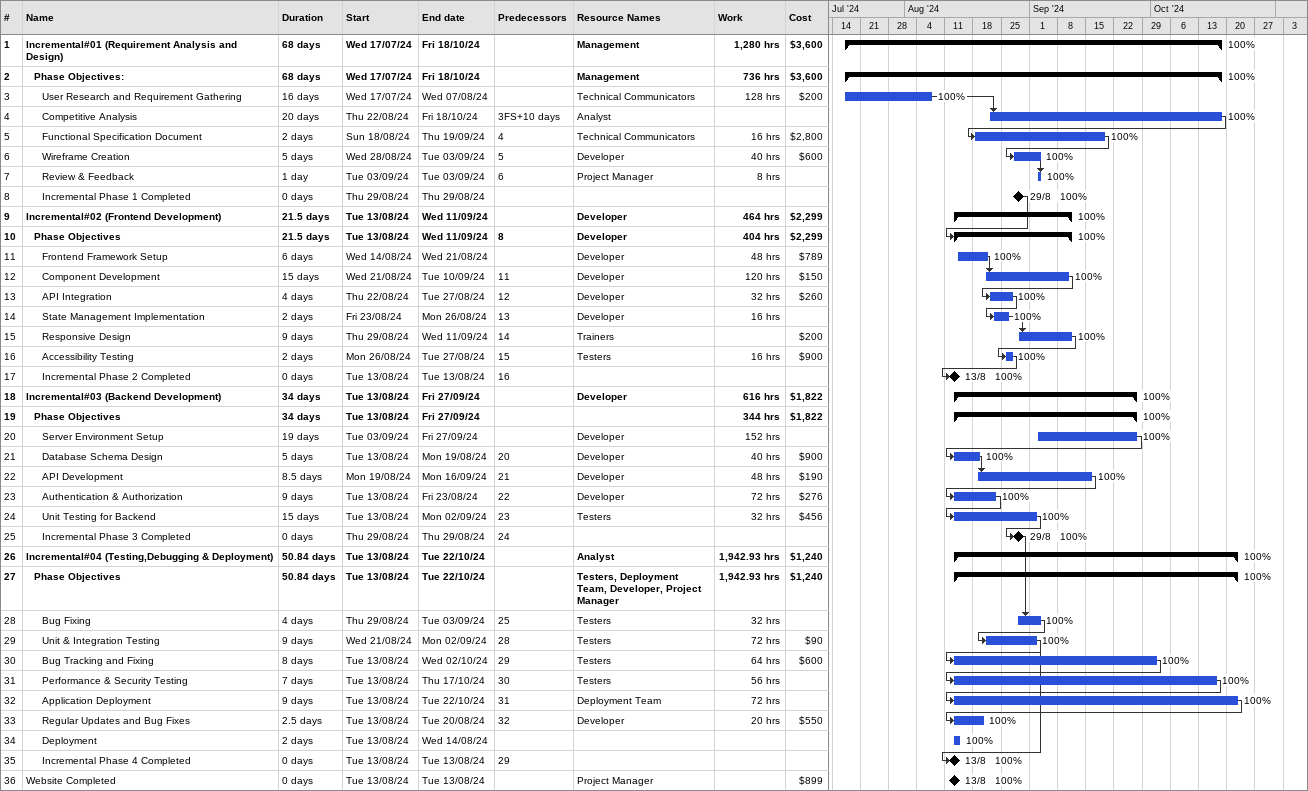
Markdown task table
| ID | Level | Task | Duration | Start | Finish | Predecessors | Resources | % complete | Work (h) | Cost ($) |
|---|---|---|---|---|---|---|---|---|---|---|
| 1 | 1 | **Incremental#01 (Requirement Analysis and Design)** | 68d | 2024-07-17 | 2024-10-18 |  | Management | 100 | 1280 | 3600 |
| 2 | 2 | **Phase Objectives:** | 68d | 2024-07-17 | 2024-10-18 |  | Management | 100 | 736 | 3600 |
| 3 | 3 | User Research and Requirement Gathering | 16d | 2024-07-17 | 2024-08-07 |  | Technical Communicators | 100 | 128 | 200 |
| 4 | 3 | Competitive Analysis | 20d | 2024-08-22 | 2024-10-18 | 3FS+10d | Analyst | 100 |  |  |
| 5 | 3 | Functional Specification Document | 2d | 2024-08-18 | 2024-09-19 | 4 | Technical Communicators | 100 | 16 | 2800 |
| 6 | 3 | Wireframe Creation | 5d | 2024-08-28 | 2024-09-03 | 5 | Developer | 100 | 40 | 600 |
| 7 | 3 | Review & Feedback | 1d | 2024-09-03 | 2024-09-03 | 6 | Project Manager | 100 | 8 |  |
| 8 | 3 | Incremental Phase 1 Completed | 0d | 2024-08-29 | 2024-08-29 |  |  | 100 |  |  |
| 9 | 1 | **Incremental#02 (Frontend Development)** | 21.5d | 2024-08-13 | 2024-09-11 |  | Developer | 100 | 464 | 2299 |
| 10 | 2 | **Phase Objectives** | 21.5d | 2024-08-13 | 2024-09-11 | 8 | Developer | 100 | 404 | 2299 |
| 11 | 3 | Frontend Framework Setup | 6d | 2024-08-14 | 2024-08-21 |  | Developer | 100 | 48 | 789 |
| 12 | 3 | Component Development | 15d | 2024-08-21 | 2024-09-10 | 11 | Developer | 100 | 120 | 150 |
| 13 | 3 | API Integration | 4d | 2024-08-22 | 2024-08-27 | 12 | Developer | 100 | 32 | 260 |
| 14 | 3 | State Management Implementation | 2d | 2024-08-23 | 2024-08-26 | 13 | Developer | 100 | 16 |  |
| 15 | 3 | Responsive Design | 9d | 2024-08-29 | 2024-09-11 | 14 | Trainers | 100 |  | 200 |
| 16 | 3 | Accessibility Testing | 2d | 2024-08-26 | 2024-08-27 | 15 | Testers | 100 | 16 | 900 |
| 17 | 3 | Incremental Phase 2 Completed | 0d | 2024-08-13 | 2024-08-13 | 16 |  | 100 |  |  |
| 18 | 1 | **Incremental#03 (Backend Development)** | 34d | 2024-08-13 | 2024-09-27 |  | Developer | 100 | 616 | 1822 |
| 19 | 2 | **Phase Objectives** | 34d | 2024-08-13 | 2024-09-27 |  |  | 100 | 344 | 1822 |
| 20 | 3 | Server Environment Setup | 19d | 2024-09-03 | 2024-09-27 |  | Developer | 100 | 152 |  |
| 21 | 3 | Database Schema Design | 5d | 2024-08-13 | 2024-08-19 | 20 | Developer | 100 | 40 | 900 |
| 22 | 3 | API Development | 8.5d | 2024-08-19 | 2024-09-16 | 21 | Developer | 100 | 48 | 190 |
| 23 | 3 | Authentication & Authorization | 9d | 2024-08-13 | 2024-08-23 | 22 | Developer | 100 | 72 | 276 |
| 24 | 3 | Unit Testing for Backend | 15d | 2024-08-13 | 2024-09-02 | 23 | Testers | 100 | 32 | 456 |
| 25 | 3 | Incremental Phase 3 Completed | 0d | 2024-08-29 | 2024-08-29 | 24 |  | 100 |  |  |
| 26 | 1 | **Incremental#04 (Testing,Debugging & Deployment)** | 50.84d | 2024-08-13 | 2024-10-22 |  | Analyst | 100 | 1942.93 | 1240 |
| 27 | 2 | **Phase Objectives** | 50.84d | 2024-08-13 | 2024-10-22 |  | Testers, Deployment Team, Developer, Project Manager | 100 | 1942.93 | 1240 |
| 28 | 3 | Bug Fixing | 4d | 2024-08-29 | 2024-09-03 | 25 | Testers | 100 | 32 |  |
| 29 | 3 | Unit & Integration Testing | 9d | 2024-08-21 | 2024-09-02 | 28 | Testers | 100 | 72 | 90 |
| 30 | 3 | Bug Tracking and Fixing | 8d | 2024-08-13 | 2024-10-02 | 29 | Testers | 100 | 64 | 600 |
| 31 | 3 | Performance & Security Testing | 7d | 2024-08-13 | 2024-10-17 | 30 | Testers | 100 | 56 |  |
| 32 | 3 | Application Deployment | 9d | 2024-08-13 | 2024-10-22 | 31 | Deployment Team | 100 | 72 |  |
| 33 | 3 | Regular Updates and Bug Fixes | 2.5d | 2024-08-13 | 2024-08-20 | 32 | Developer | 100 | 20 | 550 |
| 34 | 3 | Deployment | 2d | 2024-08-13 | 2024-08-14 |  |  | 100 |  |  |
| 35 | 3 | Incremental Phase 4 Completed | 0d | 2024-08-13 | 2024-08-13 | 29 |  | 100 |  |  |
| 36 | 1 | Website Completed | 0d | 2024-08-13 | 2024-08-13 |  | Project Manager | 100 |  | 899 |
